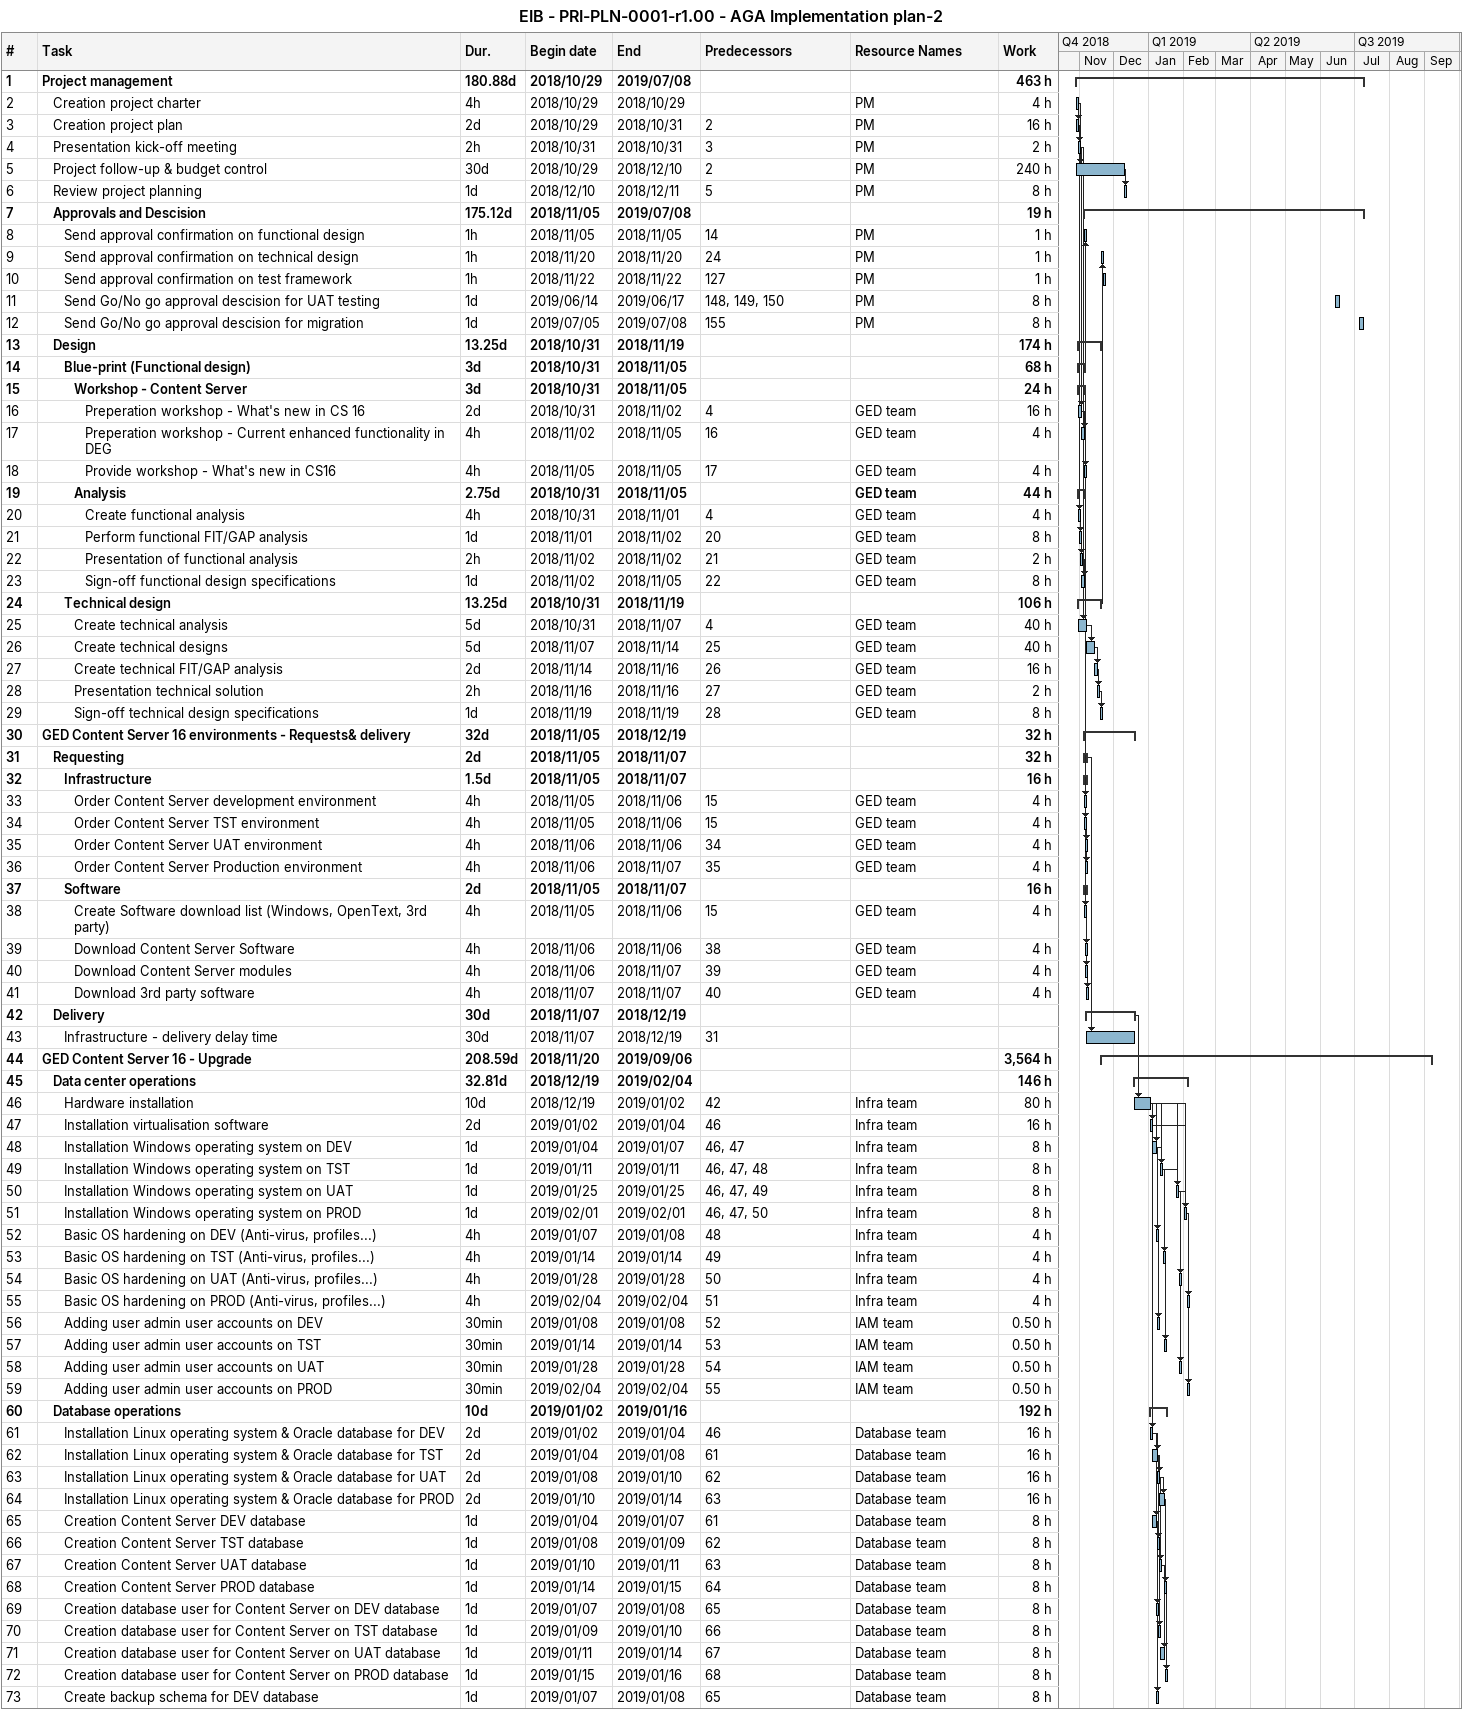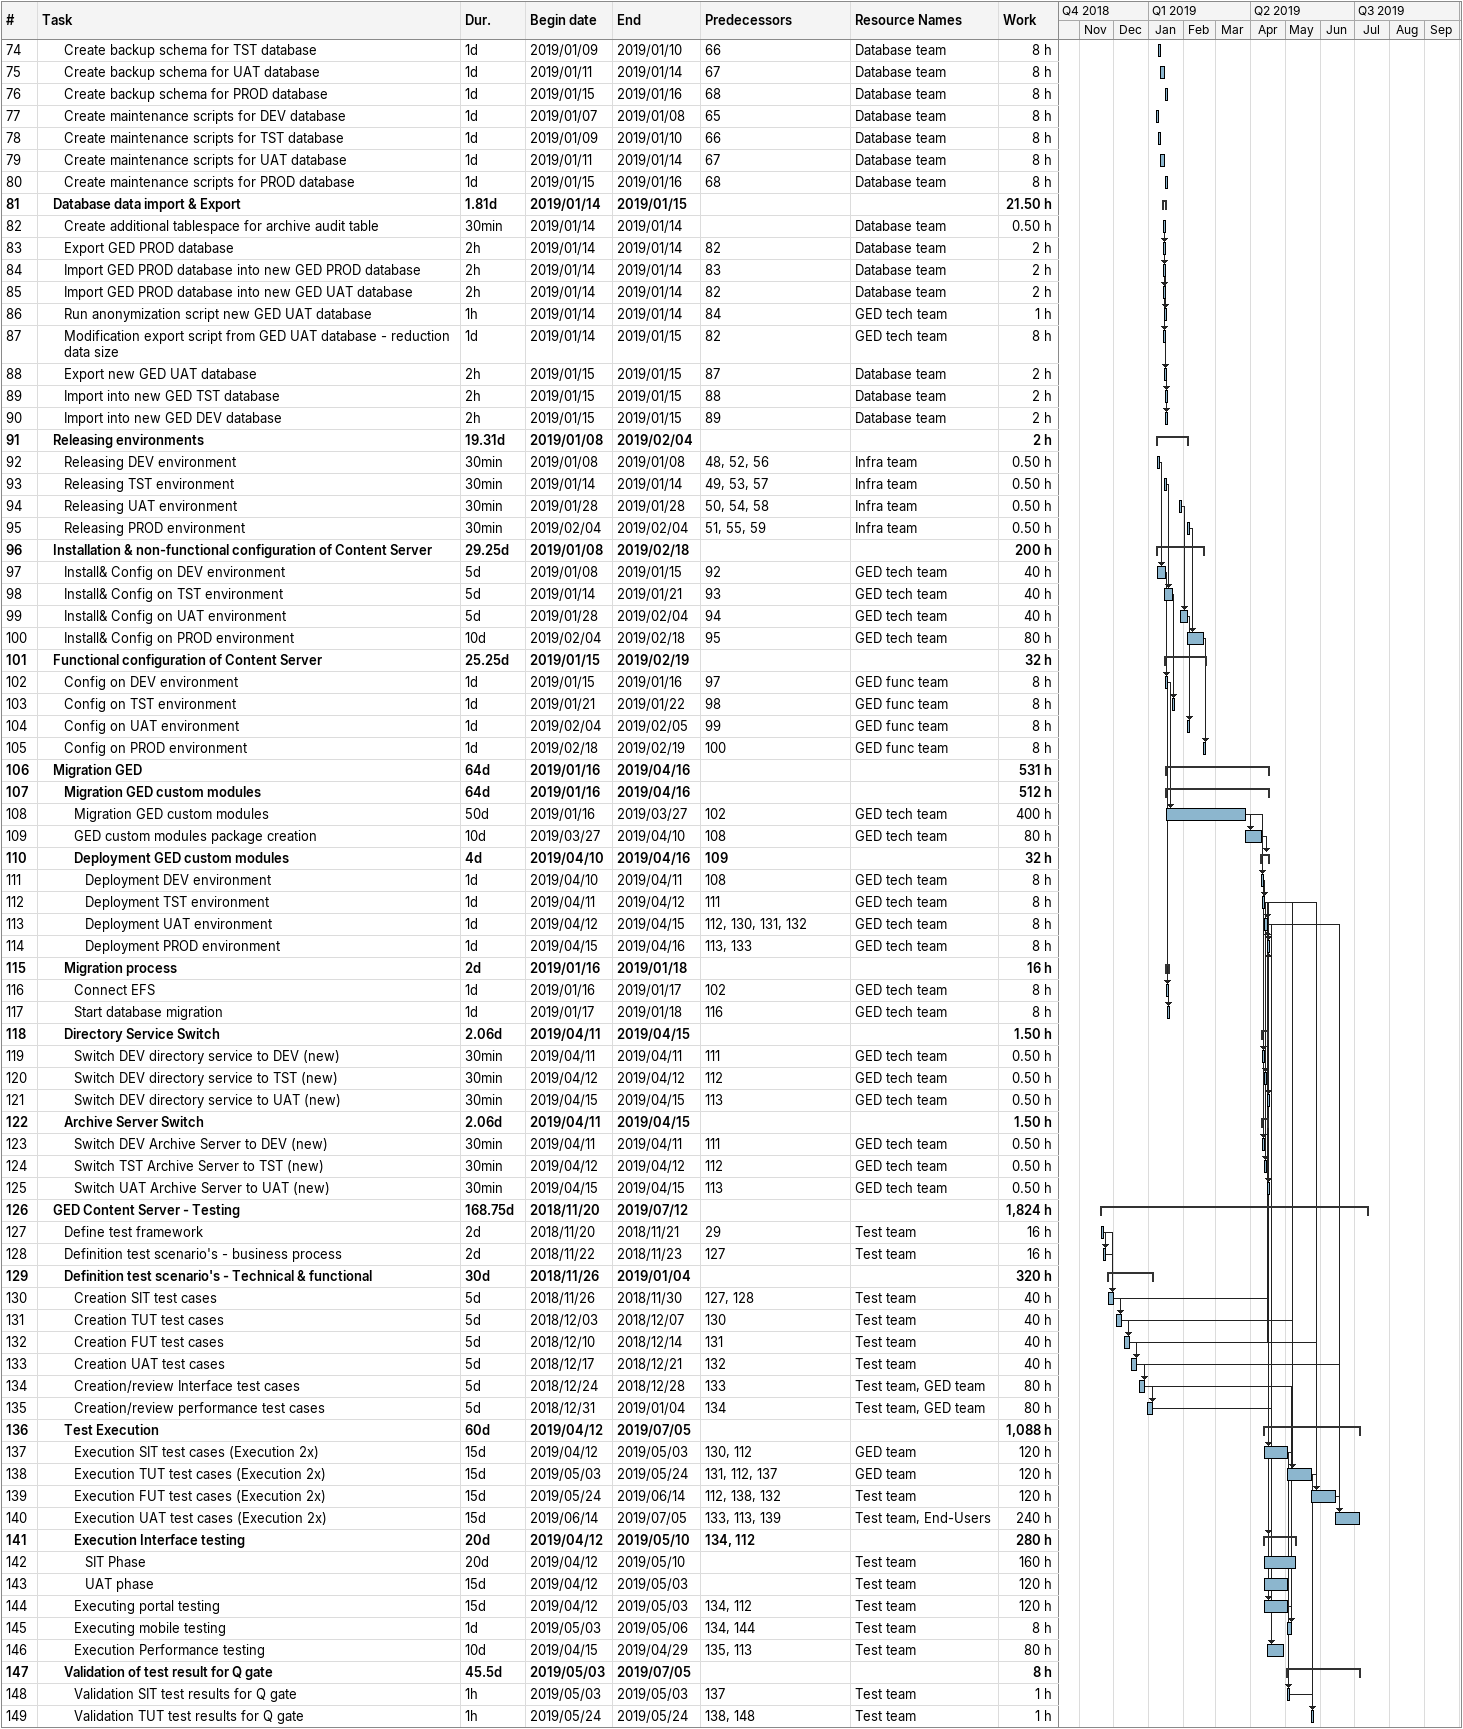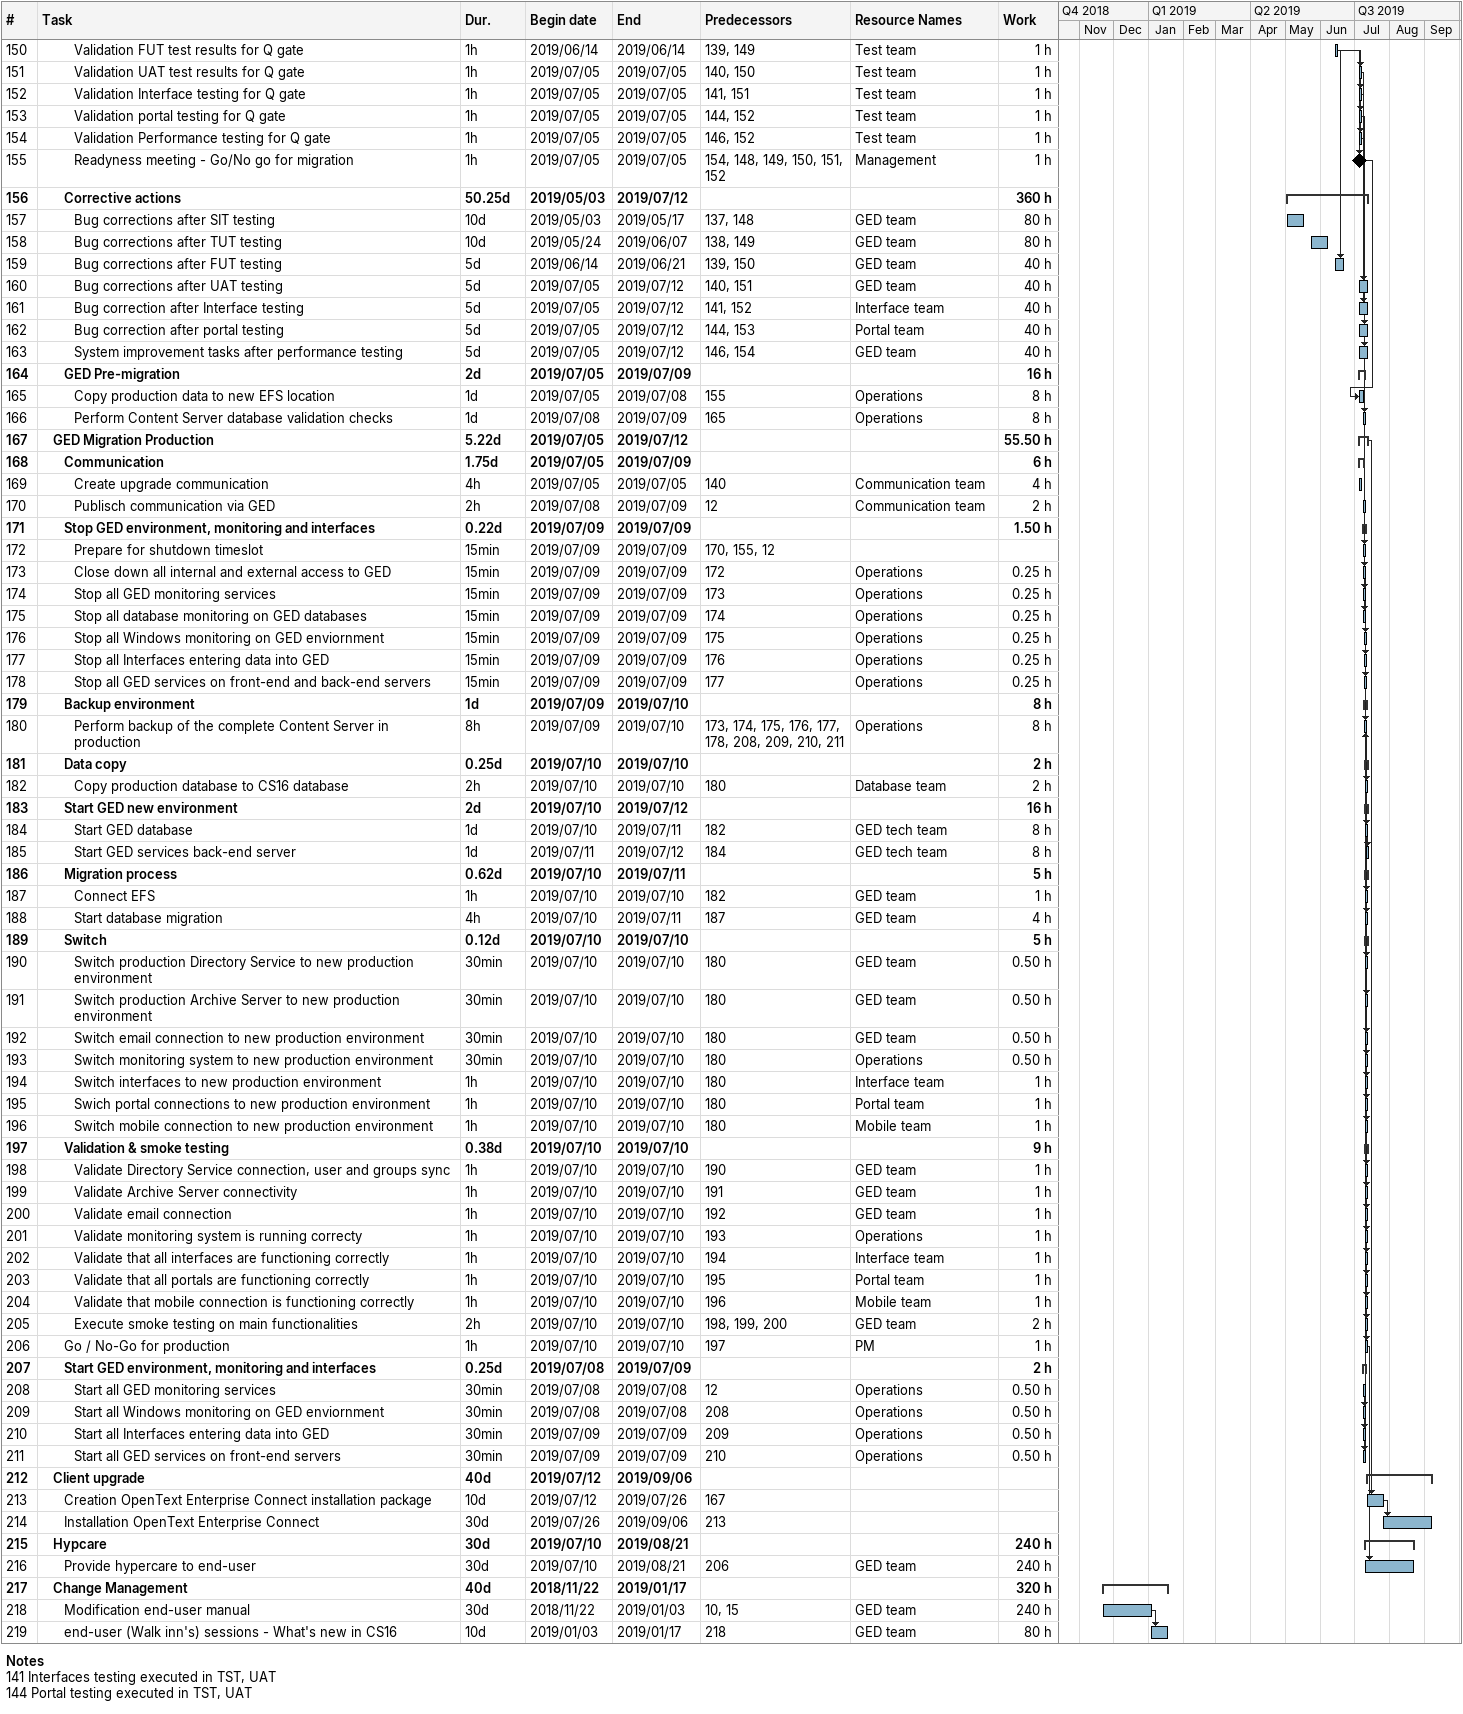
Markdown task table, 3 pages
EIB - PRI-PLN-0001-r1.00 - AGA Implementation plan-2

| ID | Level | Task | Duration | Start | Finish | Predecessors | Resources | Work (h) |
|---|---|---|---|---|---|---|---|---|
| 1 | 1 | **Project management** | 180.88d | 2018-10-29 | 2019-07-08 |  |  | 463 |
| 2 | 2 | Creation project charter | 4h | 2018-10-29 | 2018-10-29 |  | PM | 4 |
| 3 | 2 | Creation project plan | 2d | 2018-10-29 | 2018-10-31 | 2 | PM | 16 |
| 4 | 2 | Presentation kick-off meeting | 2h | 2018-10-31 | 2018-10-31 | 3 | PM | 2 |
| 5 | 2 | Project follow-up & budget control | 30d | 2018-10-29 | 2018-12-10 | 2 | PM | 240 |
| 6 | 2 | Review project planning | 1d | 2018-12-10 | 2018-12-11 | 5 | PM | 8 |
| 7 | 2 | **Approvals and Descision** | 175.12d | 2018-11-05 | 2019-07-08 |  |  | 19 |
| 8 | 3 | Send approval confirmation on functional design | 1h | 2018-11-05 | 2018-11-05 | 14 | PM | 1 |
| 9 | 3 | Send approval confirmation on technical design | 1h | 2018-11-20 | 2018-11-20 | 24 | PM | 1 |
| 10 | 3 | Send approval confirmation on test framework | 1h | 2018-11-22 | 2018-11-22 | 127 | PM | 1 |
| 11 | 3 | Send Go/No go approval descision for UAT testing | 1d | 2019-06-14 | 2019-06-17 | 148, 149, 150 | PM | 8 |
| 12 | 3 | Send Go/No go approval descision for migration | 1d | 2019-07-05 | 2019-07-08 | 155 | PM | 8 |
| 13 | 2 | **Design** | 13.25d | 2018-10-31 | 2018-11-19 |  |  | 174 |
| 14 | 3 | **Blue-print (Functional design)** | 3d | 2018-10-31 | 2018-11-05 |  |  | 68 |
| 15 | 4 | **Workshop - Content Server** | 3d | 2018-10-31 | 2018-11-05 |  |  | 24 |
| 16 | 5 | Preperation workshop - What's new in CS 16 | 2d | 2018-10-31 | 2018-11-02 | 4 | GED team | 16 |
| 17 | 5 | Preperation workshop - Current enhanced functionality in DEG | 4h | 2018-11-02 | 2018-11-05 | 16 | GED team | 4 |
| 18 | 5 | Provide workshop - What's new in CS16 | 4h | 2018-11-05 | 2018-11-05 | 17 | GED team | 4 |
| 19 | 4 | **Analysis** | 2.75d | 2018-10-31 | 2018-11-05 |  | GED team | 44 |
| 20 | 5 | Create functional analysis | 4h | 2018-10-31 | 2018-11-01 | 4 | GED team | 4 |
| 21 | 5 | Perform functional FIT/GAP analysis | 1d | 2018-11-01 | 2018-11-02 | 20 | GED team | 8 |
| 22 | 5 | Presentation of functional analysis | 2h | 2018-11-02 | 2018-11-02 | 21 | GED team | 2 |
| 23 | 5 | Sign-off functional design specifications | 1d | 2018-11-02 | 2018-11-05 | 22 | GED team | 8 |
| 24 | 3 | **Technical design** | 13.25d | 2018-10-31 | 2018-11-19 |  |  | 106 |
| 25 | 4 | Create technical analysis | 5d | 2018-10-31 | 2018-11-07 | 4 | GED team | 40 |
| 26 | 4 | Create technical designs | 5d | 2018-11-07 | 2018-11-14 | 25 | GED team | 40 |
| 27 | 4 | Create technical FIT/GAP analysis | 2d | 2018-11-14 | 2018-11-16 | 26 | GED team | 16 |
| 28 | 4 | Presentation technical solution | 2h | 2018-11-16 | 2018-11-16 | 27 | GED team | 2 |
| 29 | 4 | Sign-off technical design specifications | 1d | 2018-11-19 | 2018-11-19 | 28 | GED team | 8 |
| 30 | 1 | **GED Content Server 16 environments - Requests& delivery** | 32d | 2018-11-05 | 2018-12-19 |  |  | 32 |
| 31 | 2 | **Requesting** | 2d | 2018-11-05 | 2018-11-07 |  |  | 32 |
| 32 | 3 | **Infrastructure** | 1.5d | 2018-11-05 | 2018-11-07 |  |  | 16 |
| 33 | 4 | Order Content Server development environment | 4h | 2018-11-05 | 2018-11-06 | 15 | GED team | 4 |
| 34 | 4 | Order Content Server TST environment | 4h | 2018-11-05 | 2018-11-06 | 15 | GED team | 4 |
| 35 | 4 | Order Content Server UAT environment | 4h | 2018-11-06 | 2018-11-06 | 34 | GED team | 4 |
| 36 | 4 | Order Content Server Production environment | 4h | 2018-11-06 | 2018-11-07 | 35 | GED team | 4 |
| 37 | 3 | **Software** | 2d | 2018-11-05 | 2018-11-07 |  |  | 16 |
| 38 | 4 | Create Software download list (Windows, OpenText, 3rd party) | 4h | 2018-11-05 | 2018-11-06 | 15 | GED team | 4 |
| 39 | 4 | Download Content Server Software | 4h | 2018-11-06 | 2018-11-06 | 38 | GED team | 4 |
| 40 | 4 | Download Content Server modules | 4h | 2018-11-06 | 2018-11-07 | 39 | GED team | 4 |
| 41 | 4 | Download 3rd party software | 4h | 2018-11-07 | 2018-11-07 | 40 | GED team | 4 |
| 42 | 2 | **Delivery** | 30d | 2018-11-07 | 2018-12-19 |  |  |  |
| 43 | 3 | Infrastructure - delivery delay time | 30d | 2018-11-07 | 2018-12-19 | 31 |  |  |
| 44 | 1 | **GED Content Server 16 - Upgrade** | 208.59d | 2018-11-20 | 2019-09-06 |  |  | 3564 |
| 45 | 2 | **Data center operations** | 32.81d | 2018-12-19 | 2019-02-04 |  |  | 146 |
| 46 | 3 | Hardware installation | 10d | 2018-12-19 | 2019-01-02 | 42 | Infra team | 80 |
| 47 | 3 | Installation virtualisation software | 2d | 2019-01-02 | 2019-01-04 | 46 | Infra team | 16 |
| 48 | 3 | Installation Windows operating system on DEV | 1d | 2019-01-04 | 2019-01-07 | 46, 47 | Infra team | 8 |
| 49 | 3 | Installation Windows operating system on TST | 1d | 2019-01-11 | 2019-01-11 | 46, 47, 48 | Infra team | 8 |
| 50 | 3 | Installation Windows operating system on UAT | 1d | 2019-01-25 | 2019-01-25 | 46, 47, 49 | Infra team | 8 |
| 51 | 3 | Installation Windows operating system on PROD | 1d | 2019-02-01 | 2019-02-01 | 46, 47, 50 | Infra team | 8 |
| 52 | 3 | Basic OS hardening on DEV (Anti-virus, profiles...) | 4h | 2019-01-07 | 2019-01-08 | 48 | Infra team | 4 |
| 53 | 3 | Basic OS hardening on TST (Anti-virus, profiles...) | 4h | 2019-01-14 | 2019-01-14 | 49 | Infra team | 4 |
| 54 | 3 | Basic OS hardening on UAT (Anti-virus, profiles...) | 4h | 2019-01-28 | 2019-01-28 | 50 | Infra team | 4 |
| 55 | 3 | Basic OS hardening on PROD (Anti-virus, profiles...) | 4h | 2019-02-04 | 2019-02-04 | 51 | Infra team | 4 |
| 56 | 3 | Adding user admin user accounts on DEV | 30min | 2019-01-08 | 2019-01-08 | 52 | IAM team | 0.50 |
| 57 | 3 | Adding user admin user accounts on TST | 30min | 2019-01-14 | 2019-01-14 | 53 | IAM team | 0.50 |
| 58 | 3 | Adding user admin user accounts on UAT | 30min | 2019-01-28 | 2019-01-28 | 54 | IAM team | 0.50 |
| 59 | 3 | Adding user admin user accounts on PROD | 30min | 2019-02-04 | 2019-02-04 | 55 | IAM team | 0.50 |
| 60 | 2 | **Database operations** | 10d | 2019-01-02 | 2019-01-16 |  |  | 192 |
| 61 | 3 | Installation Linux operating system & Oracle database for DEV | 2d | 2019-01-02 | 2019-01-04 | 46 | Database team | 16 |
| 62 | 3 | Installation Linux operating system & Oracle database for TST | 2d | 2019-01-04 | 2019-01-08 | 61 | Database team | 16 |
| 63 | 3 | Installation Linux operating system & Oracle database for UAT | 2d | 2019-01-08 | 2019-01-10 | 62 | Database team | 16 |
| 64 | 3 | Installation Linux operating system & Oracle database for PROD | 2d | 2019-01-10 | 2019-01-14 | 63 | Database team | 16 |
| 65 | 3 | Creation Content Server DEV database | 1d | 2019-01-04 | 2019-01-07 | 61 | Database team | 8 |
| 66 | 3 | Creation Content Server TST database | 1d | 2019-01-08 | 2019-01-09 | 62 | Database team | 8 |
| 67 | 3 | Creation Content Server UAT database | 1d | 2019-01-10 | 2019-01-11 | 63 | Database team | 8 |
| 68 | 3 | Creation Content Server PROD database | 1d | 2019-01-14 | 2019-01-15 | 64 | Database team | 8 |
| 69 | 3 | Creation database user for Content Server on DEV database | 1d | 2019-01-07 | 2019-01-08 | 65 | Database team | 8 |
| 70 | 3 | Creation database user for Content Server on TST database | 1d | 2019-01-09 | 2019-01-10 | 66 | Database team | 8 |
| 71 | 3 | Creation database user for Content Server on UAT database | 1d | 2019-01-11 | 2019-01-14 | 67 | Database team | 8 |
| 72 | 3 | Creation database user for Content Server on PROD database | 1d | 2019-01-15 | 2019-01-16 | 68 | Database team | 8 |
| 73 | 3 | Create backup schema for DEV database | 1d | 2019-01-07 | 2019-01-08 | 65 | Database team | 8 |
| 74 | 3 | Create backup schema for TST database | 1d | 2019-01-09 | 2019-01-10 | 66 | Database team | 8 |
| 75 | 3 | Create backup schema for UAT database | 1d | 2019-01-11 | 2019-01-14 | 67 | Database team | 8 |
| 76 | 3 | Create backup schema for PROD database | 1d | 2019-01-15 | 2019-01-16 | 68 | Database team | 8 |
| 77 | 3 | Create maintenance scripts for DEV database | 1d | 2019-01-07 | 2019-01-08 | 65 | Database team | 8 |
| 78 | 3 | Create maintenance scripts for TST database | 1d | 2019-01-09 | 2019-01-10 | 66 | Database team | 8 |
| 79 | 3 | Create maintenance scripts for UAT database | 1d | 2019-01-11 | 2019-01-14 | 67 | Database team | 8 |
| 80 | 3 | Create maintenance scripts for PROD database | 1d | 2019-01-15 | 2019-01-16 | 68 | Database team | 8 |
| 81 | 2 | **Database data import & Export** | 1.81d | 2019-01-14 | 2019-01-15 |  |  | 21.50 |
| 82 | 3 | Create additional tablespace for archive audit table | 30min | 2019-01-14 | 2019-01-14 |  | Database team | 0.50 |
| 83 | 3 | Export GED PROD database | 2h | 2019-01-14 | 2019-01-14 | 82 | Database team | 2 |
| 84 | 3 | Import GED PROD database into new GED PROD database | 2h | 2019-01-14 | 2019-01-14 | 83 | Database team | 2 |
| 85 | 3 | Import GED PROD database into new GED UAT database | 2h | 2019-01-14 | 2019-01-14 | 82 | Database team | 2 |
| 86 | 3 | Run anonymization script new GED UAT database | 1h | 2019-01-14 | 2019-01-14 | 84 | GED tech team | 1 |
| 87 | 3 | Modification export script from GED UAT database - reduction data size | 1d | 2019-01-14 | 2019-01-15 | 82 | GED tech team | 8 |
| 88 | 3 | Export new GED UAT database | 2h | 2019-01-15 | 2019-01-15 | 87 | Database team | 2 |
| 89 | 3 | Import into new GED TST database | 2h | 2019-01-15 | 2019-01-15 | 88 | Database team | 2 |
| 90 | 3 | Import into new GED DEV database | 2h | 2019-01-15 | 2019-01-15 | 89 | Database team | 2 |
| 91 | 2 | **Releasing environments** | 19.31d | 2019-01-08 | 2019-02-04 |  |  | 2 |
| 92 | 3 | Releasing DEV environment | 30min | 2019-01-08 | 2019-01-08 | 48, 52, 56 | Infra team | 0.50 |
| 93 | 3 | Releasing TST environment | 30min | 2019-01-14 | 2019-01-14 | 49, 53, 57 | Infra team | 0.50 |
| 94 | 3 | Releasing UAT environment | 30min | 2019-01-28 | 2019-01-28 | 50, 54, 58 | Infra team | 0.50 |
| 95 | 3 | Releasing PROD environment | 30min | 2019-02-04 | 2019-02-04 | 51, 55, 59 | Infra team | 0.50 |
| 96 | 2 | **Installation & non-functional configuration of Content Server** | 29.25d | 2019-01-08 | 2019-02-18 |  |  | 200 |
| 97 | 3 | Install& Config on DEV environment | 5d | 2019-01-08 | 2019-01-15 | 92 | GED tech team | 40 |
| 98 | 3 | Install& Config on TST environment | 5d | 2019-01-14 | 2019-01-21 | 93 | GED tech team | 40 |
| 99 | 3 | Install& Config on UAT environment | 5d | 2019-01-28 | 2019-02-04 | 94 | GED tech team | 40 |
| 100 | 3 | Install& Config on PROD environment | 10d | 2019-02-04 | 2019-02-18 | 95 | GED tech team | 80 |
| 101 | 2 | **Functional configuration of Content Server** | 25.25d | 2019-01-15 | 2019-02-19 |  |  | 32 |
| 102 | 3 | Config on DEV environment | 1d | 2019-01-15 | 2019-01-16 | 97 | GED func team | 8 |
| 103 | 3 | Config on TST environment | 1d | 2019-01-21 | 2019-01-22 | 98 | GED func team | 8 |
| 104 | 3 | Config on UAT environment | 1d | 2019-02-04 | 2019-02-05 | 99 | GED func team | 8 |
| 105 | 3 | Config on PROD environment | 1d | 2019-02-18 | 2019-02-19 | 100 | GED func team | 8 |
| 106 | 2 | **Migration GED** | 64d | 2019-01-16 | 2019-04-16 |  |  | 531 |
| 107 | 3 | **Migration GED custom modules** | 64d | 2019-01-16 | 2019-04-16 |  |  | 512 |
| 108 | 4 | Migration GED custom modules | 50d | 2019-01-16 | 2019-03-27 | 102 | GED tech team | 400 |
| 109 | 4 | GED custom modules package creation | 10d | 2019-03-27 | 2019-04-10 | 108 | GED tech team | 80 |
| 110 | 4 | **Deployment GED custom modules** | 4d | 2019-04-10 | 2019-04-16 | 109 |  | 32 |
| 111 | 5 | Deployment DEV environment | 1d | 2019-04-10 | 2019-04-11 | 108 | GED tech team | 8 |
| 112 | 5 | Deployment TST environment | 1d | 2019-04-11 | 2019-04-12 | 111 | GED tech team | 8 |
| 113 | 5 | Deployment UAT environment | 1d | 2019-04-12 | 2019-04-15 | 112, 130, 131, 132 | GED tech team | 8 |
| 114 | 5 | Deployment PROD environment | 1d | 2019-04-15 | 2019-04-16 | 113, 133 | GED tech team | 8 |
| 115 | 3 | **Migration process** | 2d | 2019-01-16 | 2019-01-18 |  |  | 16 |
| 116 | 4 | Connect EFS | 1d | 2019-01-16 | 2019-01-17 | 102 | GED tech team | 8 |
| 117 | 4 | Start database migration | 1d | 2019-01-17 | 2019-01-18 | 116 | GED tech team | 8 |
| 118 | 3 | **Directory Service Switch** | 2.06d | 2019-04-11 | 2019-04-15 |  |  | 1.50 |
| 119 | 4 | Switch DEV directory service to DEV (new) | 30min | 2019-04-11 | 2019-04-11 | 111 | GED tech team | 0.50 |
| 120 | 4 | Switch DEV directory service to TST (new) | 30min | 2019-04-12 | 2019-04-12 | 112 | GED tech team | 0.50 |
| 121 | 4 | Switch DEV directory service to UAT (new) | 30min | 2019-04-15 | 2019-04-15 | 113 | GED tech team | 0.50 |
| 122 | 3 | **Archive Server Switch** | 2.06d | 2019-04-11 | 2019-04-15 |  |  | 1.50 |
| 123 | 4 | Switch DEV Archive Server to DEV (new) | 30min | 2019-04-11 | 2019-04-11 | 111 | GED tech team | 0.50 |
| 124 | 4 | Switch TST Archive Server to TST (new) | 30min | 2019-04-12 | 2019-04-12 | 112 | GED tech team | 0.50 |
| 125 | 4 | Switch UAT Archive Server to UAT (new) | 30min | 2019-04-15 | 2019-04-15 | 113 | GED tech team | 0.50 |
| 126 | 2 | **GED Content Server - Testing** | 168.75d | 2018-11-20 | 2019-07-12 |  |  | 1824 |
| 127 | 3 | Define test framework | 2d | 2018-11-20 | 2018-11-21 | 29 | Test team | 16 |
| 128 | 3 | Definition test scenario's - business process | 2d | 2018-11-22 | 2018-11-23 | 127 | Test team | 16 |
| 129 | 3 | **Definition test scenario's - Technical & functional** | 30d | 2018-11-26 | 2019-01-04 |  |  | 320 |
| 130 | 4 | Creation SIT test cases | 5d | 2018-11-26 | 2018-11-30 | 127, 128 | Test team | 40 |
| 131 | 4 | Creation TUT test cases | 5d | 2018-12-03 | 2018-12-07 | 130 | Test team | 40 |
| 132 | 4 | Creation FUT test cases | 5d | 2018-12-10 | 2018-12-14 | 131 | Test team | 40 |
| 133 | 4 | Creation UAT test cases | 5d | 2018-12-17 | 2018-12-21 | 132 | Test team | 40 |
| 134 | 4 | Creation/review Interface test cases | 5d | 2018-12-24 | 2018-12-28 | 133 | Test team, GED team | 80 |
| 135 | 4 | Creation/review performance test cases | 5d | 2018-12-31 | 2019-01-04 | 134 | Test team, GED team | 80 |
| 136 | 3 | **Test Execution** | 60d | 2019-04-12 | 2019-07-05 |  |  | 1088 |
| 137 | 4 | Execution SIT test cases (Execution 2x) | 15d | 2019-04-12 | 2019-05-03 | 130, 112 | GED team | 120 |
| 138 | 4 | Execution TUT test cases (Execution 2x) | 15d | 2019-05-03 | 2019-05-24 | 131, 112, 137 | GED team | 120 |
| 139 | 4 | Execution FUT test cases (Execution 2x) | 15d | 2019-05-24 | 2019-06-14 | 112, 138, 132 | Test team | 120 |
| 140 | 4 | Execution UAT test cases (Execution 2x) | 15d | 2019-06-14 | 2019-07-05 | 133, 113, 139 | Test team, End-Users | 240 |
| 141 | 4 | **Execution Interface testing** | 20d | 2019-04-12 | 2019-05-10 | 134, 112 |  | 280 |
| 142 | 5 | SIT Phase | 20d | 2019-04-12 | 2019-05-10 |  | Test team | 160 |
| 143 | 5 | UAT phase | 15d | 2019-04-12 | 2019-05-03 |  | Test team | 120 |
| 144 | 4 | Executing portal testing | 15d | 2019-04-12 | 2019-05-03 | 134, 112 | Test team | 120 |
| 145 | 4 | Executing mobile testing | 1d | 2019-05-03 | 2019-05-06 | 134, 144 | Test team | 8 |
| 146 | 4 | Execution Performance testing | 10d | 2019-04-15 | 2019-04-29 | 135, 113 | Test team | 80 |
| 147 | 3 | **Validation of test result for Q gate** | 45.5d | 2019-05-03 | 2019-07-05 |  |  | 8 |
| 148 | 4 | Validation SIT test results for Q gate | 1h | 2019-05-03 | 2019-05-03 | 137 | Test team | 1 |
| 149 | 4 | Validation TUT test results for Q gate | 1h | 2019-05-24 | 2019-05-24 | 138, 148 | Test team | 1 |
| 150 | 4 | Validation FUT test results for Q gate | 1h | 2019-06-14 | 2019-06-14 | 139, 149 | Test team | 1 |
| 151 | 4 | Validation UAT test results for Q gate | 1h | 2019-07-05 | 2019-07-05 | 140, 150 | Test team | 1 |
| 152 | 4 | Validation Interface testing for Q gate | 1h | 2019-07-05 | 2019-07-05 | 141, 151 | Test team | 1 |
| 153 | 4 | Validation portal testing for Q gate | 1h | 2019-07-05 | 2019-07-05 | 144, 152 | Test team | 1 |
| 154 | 4 | Validation Performance testing for Q gate | 1h | 2019-07-05 | 2019-07-05 | 146, 152 | Test team | 1 |
| 155 | 4 | Readyness meeting - Go/No go for migration | 1h | 2019-07-05 | 2019-07-05 | 154, 148, 149, 150, 151, 152 | Management | 1 |
| 156 | 3 | **Corrective actions** | 50.25d | 2019-05-03 | 2019-07-12 |  |  | 360 |
| 157 | 4 | Bug corrections after SIT testing | 10d | 2019-05-03 | 2019-05-17 | 137, 148 | GED team | 80 |
| 158 | 4 | Bug corrections after TUT testing | 10d | 2019-05-24 | 2019-06-07 | 138, 149 | GED team | 80 |
| 159 | 4 | Bug corrections after FUT testing | 5d | 2019-06-14 | 2019-06-21 | 139, 150 | GED team | 40 |
| 160 | 4 | Bug corrections after UAT testing | 5d | 2019-07-05 | 2019-07-12 | 140, 151 | GED team | 40 |
| 161 | 4 | Bug correction after Interface testing | 5d | 2019-07-05 | 2019-07-12 | 141, 152 | Interface team | 40 |
| 162 | 4 | Bug correction after portal testing | 5d | 2019-07-05 | 2019-07-12 | 144, 153 | Portal team | 40 |
| 163 | 4 | System improvement tasks after performance testing | 5d | 2019-07-05 | 2019-07-12 | 146, 154 | GED team | 40 |
| 164 | 3 | **GED Pre-migration** | 2d | 2019-07-05 | 2019-07-09 |  |  | 16 |
| 165 | 4 | Copy production data to new EFS location | 1d | 2019-07-05 | 2019-07-08 | 155 | Operations | 8 |
| 166 | 4 | Perform Content Server database validation checks | 1d | 2019-07-08 | 2019-07-09 | 165 | Operations | 8 |
| 167 | 2 | **GED Migration Production** | 5.22d | 2019-07-05 | 2019-07-12 |  |  | 55.50 |
| 168 | 3 | **Communication** | 1.75d | 2019-07-05 | 2019-07-09 |  |  | 6 |
| 169 | 4 | Create upgrade communication | 4h | 2019-07-05 | 2019-07-05 | 140 | Communication team | 4 |
| 170 | 4 | Publisch communication via GED | 2h | 2019-07-08 | 2019-07-09 | 12 | Communication team | 2 |
| 171 | 3 | **Stop GED environment, monitoring and interfaces** | 0.22d | 2019-07-09 | 2019-07-09 |  |  | 1.50 |
| 172 | 4 | Prepare for shutdown timeslot | 15min | 2019-07-09 | 2019-07-09 | 170, 155, 12 |  |  |
| 173 | 4 | Close down all internal and external access to GED | 15min | 2019-07-09 | 2019-07-09 | 172 | Operations | 0.25 |
| 174 | 4 | Stop all GED monitoring services | 15min | 2019-07-09 | 2019-07-09 | 173 | Operations | 0.25 |
| 175 | 4 | Stop all database monitoring on GED databases | 15min | 2019-07-09 | 2019-07-09 | 174 | Operations | 0.25 |
| 176 | 4 | Stop all Windows monitoring on GED enviornment | 15min | 2019-07-09 | 2019-07-09 | 175 | Operations | 0.25 |
| 177 | 4 | Stop all Interfaces entering data into GED | 15min | 2019-07-09 | 2019-07-09 | 176 | Operations | 0.25 |
| 178 | 4 | Stop all GED services on front-end and back-end servers | 15min | 2019-07-09 | 2019-07-09 | 177 | Operations | 0.25 |
| 179 | 3 | **Backup environment** | 1d | 2019-07-09 | 2019-07-10 |  |  | 8 |
| 180 | 4 | Perform backup of the complete Content Server in production | 8h | 2019-07-09 | 2019-07-10 | 173, 174, 175, 176, 177, 178, 208, 209, 210, 211 | Operations | 8 |
| 181 | 3 | **Data copy** | 0.25d | 2019-07-10 | 2019-07-10 |  |  | 2 |
| 182 | 4 | Copy production database to CS16 database | 2h | 2019-07-10 | 2019-07-10 | 180 | Database team | 2 |
| 183 | 3 | **Start GED new environment** | 2d | 2019-07-10 | 2019-07-12 |  |  | 16 |
| 184 | 4 | Start GED database | 1d | 2019-07-10 | 2019-07-11 | 182 | GED tech team | 8 |
| 185 | 4 | Start GED services back-end server | 1d | 2019-07-11 | 2019-07-12 | 184 | GED tech team | 8 |
| 186 | 3 | **Migration process** | 0.62d | 2019-07-10 | 2019-07-11 |  |  | 5 |
| 187 | 4 | Connect EFS | 1h | 2019-07-10 | 2019-07-10 | 182 | GED team | 1 |
| 188 | 4 | Start database migration | 4h | 2019-07-10 | 2019-07-11 | 187 | GED team | 4 |
| 189 | 3 | **Switch** | 0.12d | 2019-07-10 | 2019-07-10 |  |  | 5 |
| 190 | 4 | Switch production Directory Service to new production environment | 30min | 2019-07-10 | 2019-07-10 | 180 | GED team | 0.50 |
| 191 | 4 | Switch production Archive Server to new production environment | 30min | 2019-07-10 | 2019-07-10 | 180 | GED team | 0.50 |
| 192 | 4 | Switch email connection to new production environment | 30min | 2019-07-10 | 2019-07-10 | 180 | GED team | 0.50 |
| 193 | 4 | Switch monitoring system to new production environment | 30min | 2019-07-10 | 2019-07-10 | 180 | Operations | 0.50 |
| 194 | 4 | Switch interfaces to new production environment | 1h | 2019-07-10 | 2019-07-10 | 180 | Interface team | 1 |
| 195 | 4 | Swich portal connections to new production environment | 1h | 2019-07-10 | 2019-07-10 | 180 | Portal team | 1 |
| 196 | 4 | Switch mobile connection to new production environment | 1h | 2019-07-10 | 2019-07-10 | 180 | Mobile team | 1 |
| 197 | 3 | **Validation & smoke testing** | 0.38d | 2019-07-10 | 2019-07-10 |  |  | 9 |
| 198 | 4 | Validate Directory Service connection, user and groups sync | 1h | 2019-07-10 | 2019-07-10 | 190 | GED team | 1 |
| 199 | 4 | Validate Archive Server connectivity | 1h | 2019-07-10 | 2019-07-10 | 191 | GED team | 1 |
| 200 | 4 | Validate email connection | 1h | 2019-07-10 | 2019-07-10 | 192 | GED team | 1 |
| 201 | 4 | Validate monitoring system is running correcty | 1h | 2019-07-10 | 2019-07-10 | 193 | Operations | 1 |
| 202 | 4 | Validate that all interfaces are functioning correctly | 1h | 2019-07-10 | 2019-07-10 | 194 | Interface team | 1 |
| 203 | 4 | Validate that all portals are functioning correctly | 1h | 2019-07-10 | 2019-07-10 | 195 | Portal team | 1 |
| 204 | 4 | Validate that mobile connection is functioning correctly | 1h | 2019-07-10 | 2019-07-10 | 196 | Mobile team | 1 |
| 205 | 4 | Execute smoke testing on main functionalities | 2h | 2019-07-10 | 2019-07-10 | 198, 199, 200 | GED team | 2 |
| 206 | 3 | Go / No-Go for production | 1h | 2019-07-10 | 2019-07-10 | 197 | PM | 1 |
| 207 | 3 | **Start GED environment, monitoring and interfaces** | 0.25d | 2019-07-08 | 2019-07-09 |  |  | 2 |
| 208 | 4 | Start all GED monitoring services | 30min | 2019-07-08 | 2019-07-08 | 12 | Operations | 0.50 |
| 209 | 4 | Start all Windows monitoring on GED enviornment | 30min | 2019-07-08 | 2019-07-08 | 208 | Operations | 0.50 |
| 210 | 4 | Start all Interfaces entering data into GED | 30min | 2019-07-09 | 2019-07-09 | 209 | Operations | 0.50 |
| 211 | 4 | Start all GED services on front-end servers | 30min | 2019-07-09 | 2019-07-09 | 210 | Operations | 0.50 |
| 212 | 2 | **Client upgrade** | 40d | 2019-07-12 | 2019-09-06 |  |  |  |
| 213 | 3 | Creation OpenText Enterprise Connect installation package | 10d | 2019-07-12 | 2019-07-26 | 167 |  |  |
| 214 | 3 | Installation OpenText Enterprise Connect | 30d | 2019-07-26 | 2019-09-06 | 213 |  |  |
| 215 | 2 | **Hypcare** | 30d | 2019-07-10 | 2019-08-21 |  |  | 240 |
| 216 | 3 | Provide hypercare to end-user | 30d | 2019-07-10 | 2019-08-21 | 206 | GED team | 240 |
| 217 | 2 | **Change Management** | 40d | 2018-11-22 | 2019-01-17 |  |  | 320 |
| 218 | 3 | Modification end-user manual | 30d | 2018-11-22 | 2019-01-03 | 10, 15 | GED team | 240 |
| 219 | 3 | end-user (Walk inn's) sessions - What's new in CS16 | 10d | 2019-01-03 | 2019-01-17 | 218 | GED team | 80 |

Notes
- 141: Interfaces testing executed in TST, UAT
- 144: Portal testing executed in TST, UAT
